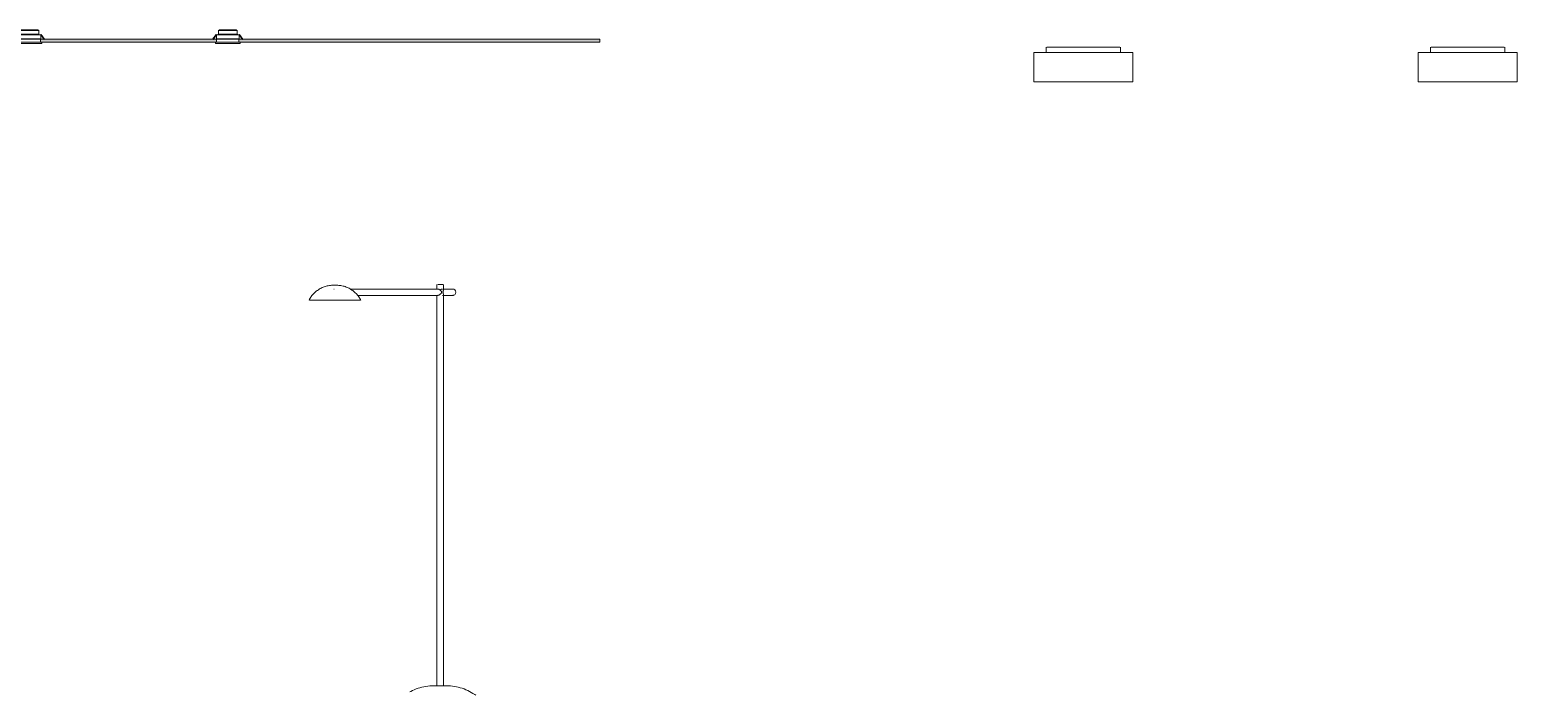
# Model space of a CAD drawing. Header units: centimetres. Extents: x -1760 to -339, y 9 to 672.
# Drawn here: x -939 to -339, y 9 to 277 of the extents above; entities that cross this region are included whole.
import ezdxf

# ---------------------------------------------------------------- set-up
doc = ezdxf.new("R2010")
doc.units = ezdxf.units.CM
for name, color, linetype, lineweight in [('A-CLNG', 7, 'Continuous', 15), ('A-CLNG-PATT', 7, 'Continuous', 15), ('E-LITE-EQPM', 7, 'Continuous', 9)]:
    doc.layers.add(name, color=color, linetype=linetype, lineweight=lineweight)

# ---------------------------------------------------------------- blocks, each defined once
blk = doc.blocks.new('ClearAccent-RS060B-3D - 1xLED5-36-_830-V6-1-1')
at = {"layer": 'E-LITE-EQPM', "lineweight": 5}
for p, q in [((-863.72, 273.32), (-863.64, 273.25)), ((-854.64, 273.25), (-854.57, 273.32))]:
    blk.add_line(p, q, dxfattribs=at)
blk = doc.blocks.new('ClearAccent-RS060B-3D - 1xLED5-36-_830-V7-1-1')
at = {"layer": 'E-LITE-EQPM', "lineweight": 5}
for p, q in [((-862.54, 277), (-862.89, 276.64)), ((-862.89, 276.64), (-862.89, 275.24)), ((-855.39, 276.64), (-862.89, 276.64)), ((-862.54, 277), (-855.75, 277)), ((-855.39, 276.64), (-855.75, 277)), ((-855.39, 275.24), (-855.39, 276.64)), ((-863.88, 275.11), (-865.26, 273.15)), ((-865.26, 273.15), (-865.09, 273.03)), ((-865.09, 273.03), (-863.72, 275)), ((-864.14, 272), (-864.14, 271.5)), ((-864.14, 272), (-854.14, 272)), ((-854.14, 271.5), (-864.14, 271.5)), ((-863.72, 275), (-863.88, 275.11)), ((-863.72, 275), (-863.72, 273.32)), ((-863.72, 275), (-854.57, 275)), ((-863.72, 273.32), (-863.64, 273.25)), ((-863.72, 273.32), (-854.57, 273.32)), ((-863.64, 273.25), (-863.64, 272)), ((-863.64, 273.25), (-854.64, 273.25)), ((-862.89, 275.24), (-863.14, 275)), ((-862.89, 275.24), (-855.39, 275.24)), ((-855.39, 275.24), (-862.89, 275.24)), ((-862.44, 275.24), (-862.44, 275)), ((-855.85, 275), (-855.85, 275.24)), ((-855.15, 275), (-855.39, 275.24)), ((-854.64, 273.25), (-854.57, 273.32)), ((-854.64, 272), (-854.64, 273.25)), ((-854.41, 275.11), (-854.57, 275)), ((-854.57, 275), (-853.2, 273.03)), ((-854.57, 273.32), (-854.57, 275)), ((-853.03, 273.15), (-854.41, 275.11)), ((-854.14, 271.5), (-854.14, 272)), ((-853.2, 273.03), (-853.03, 273.15))]:
    blk.add_line(p, q, dxfattribs=at)
blk = doc.blocks.new('Stehleuchte Verlängerungsarm - 1521lm _ 2700K _ 1600x600mm-1640303-1-1')
at = {"layer": 'E-LITE-EQPM', "lineweight": 5}
for p, q in [((-774.81, 174.35), (-774.81, 172.39)), ((-773.94, 174.35), (-774.43, 174.35)), ((-774.43, 174.35), (-772.58, 174.35)), ((-773.12, 174.35), (-773.93, 174.35)), ((-772.58, 174.35), (-772.38, 174.35)), ((-772.2, 172.03), (-772.2, 174.35)), ((-808.57, 168), (-826.24, 168)), ((-816.22, 172.39), (-816.42, 172.4)), ((-774.44, 172.44), (-809.7, 172.44)), ((-805.65, 168), (-808.57, 168)), ((-806.85, 169.9), (-774.44, 169.9)), ((-774.81, 169.96), (-774.81, 12.48)), ((-768.13, 172.44), (-772.6, 172.44)), ((-772.6, 169.9), (-768.13, 169.9)), ((-772.2, 12.48), (-772.2, 170.32))]:
    blk.add_line(p, q, dxfattribs=at)
at = {"layer": 'E-LITE-EQPM', "lineweight": 5, "flags": 128}
for points in [[(-826.37, 168), (-826.16, 168.39), (-825.94, 168.76), (-825.7, 169.13), (-825.45, 169.49), (-825.19, 169.83), (-824.91, 170.17), (-824.62, 170.5), (-824.32, 170.81), (-824, 171.11), (-823.67, 171.4), (-823.33, 171.67), (-822.98, 171.93), (-822.62, 172.18), (-822.25, 172.41), (-821.88, 172.63), (-821.49, 172.83), (-821.09, 173.02), (-820.69, 173.19), (-820.28, 173.34), (-819.87, 173.48), (-819.45, 173.6), (-819.03, 173.71), (-818.6, 173.79), (-818.17, 173.86), (-817.73, 173.92), (-817.3, 173.95), (-816.86, 173.97), (-816.64, 173.97)], [(-815.45, 173.97), (-815.47, 173.97), (-815.49, 173.97), (-815.51, 173.97), (-815.54, 173.97), (-815.56, 173.97), (-815.58, 173.97), (-815.61, 173.97), (-815.63, 173.97), (-815.66, 173.97), (-815.68, 173.97), (-815.71, 173.97), (-815.73, 173.97), (-815.76, 173.97), (-815.79, 173.97), (-815.81, 173.97), (-815.84, 173.97), (-815.87, 173.97), (-815.9, 173.97), (-815.93, 173.97), (-815.95, 173.97), (-815.98, 173.97), (-816.01, 173.97), (-816.04, 173.97), (-816.06, 173.97), (-816.09, 173.97), (-816.12, 173.97), (-816.14, 173.97), (-816.17, 173.97), (-816.2, 173.97), (-816.22, 173.97), (-816.25, 173.97), (-816.27, 173.97), (-816.3, 173.97), (-816.32, 173.97), (-816.34, 173.97), (-816.36, 173.97), (-816.39, 173.97), (-816.41, 173.97), (-816.43, 173.97), (-816.45, 173.97), (-816.47, 173.97), (-816.48, 173.97), (-816.5, 173.97), (-816.52, 173.97), (-816.53, 173.97), (-816.55, 173.97), (-816.56, 173.97), (-816.57, 173.97), (-816.58, 173.97), (-816.59, 173.97), (-816.6, 173.97), (-816.61, 173.97), (-816.62, 173.97), (-816.62, 173.97), (-816.63, 173.97), (-816.63, 173.97), (-816.63, 173.97), (-816.64, 173.97), (-816.64, 173.97)], [(-816.64, 173.97), (-816.64, 173.97), (-816.63, 173.97), (-816.63, 173.97), (-816.63, 173.97), (-816.62, 173.97), (-816.62, 173.97), (-816.61, 173.97), (-816.6, 173.97), (-816.59, 173.97), (-816.58, 173.97), (-816.57, 173.97), (-816.56, 173.97), (-816.54, 173.97), (-816.53, 173.97), (-816.52, 173.97), (-816.5, 173.97), (-816.48, 173.97), (-816.46, 173.97), (-816.45, 173.97), (-816.43, 173.97)], [(-816.43, 173.97), (-816.41, 173.97), (-816.39, 173.97), (-816.37, 173.97), (-816.35, 173.97), (-816.33, 173.97), (-816.3, 173.97), (-816.28, 173.97), (-816.25, 173.97), (-816.23, 173.97), (-816.2, 173.97), (-816.18, 173.97), (-816.15, 173.97), (-816.12, 173.97), (-816.1, 173.97), (-816.07, 173.97), (-816.04, 173.97), (-816.02, 173.97), (-815.99, 173.97), (-815.96, 173.97), (-815.93, 173.97), (-815.9, 173.97), (-815.88, 173.97), (-815.85, 173.97), (-815.82, 173.97), (-815.79, 173.97), (-815.77, 173.97), (-815.74, 173.97), (-815.71, 173.97), (-815.69, 173.97), (-815.66, 173.97), (-815.64, 173.97), (-815.61, 173.97), (-815.59, 173.97), (-815.57, 173.97), (-815.54, 173.97), (-815.52, 173.97), (-815.5, 173.97), (-815.48, 173.97), (-815.46, 173.97), (-815.44, 173.97), (-815.42, 173.97), (-815.4, 173.97), (-815.38, 173.97), (-815.37, 173.97), (-815.35, 173.97), (-815.34, 173.97), (-815.33, 173.97), (-815.31, 173.97), (-815.3, 173.97), (-815.29, 173.97), (-815.28, 173.97), (-815.28, 173.97), (-815.27, 173.97), (-815.26, 173.97), (-815.26, 173.97), (-815.25, 173.97), (-815.25, 173.97), (-815.25, 173.97), (-815.25, 173.97)], [(-815.25, 173.97), (-815.25, 173.97), (-815.25, 173.97), (-815.25, 173.97), (-815.26, 173.97), (-815.26, 173.97), (-815.27, 173.97), (-815.28, 173.97), (-815.28, 173.97), (-815.29, 173.97), (-815.3, 173.97), (-815.32, 173.97), (-815.33, 173.97), (-815.34, 173.97), (-815.36, 173.97), (-815.37, 173.97), (-815.39, 173.97), (-815.4, 173.97), (-815.42, 173.97), (-815.44, 173.97), (-815.45, 173.97)], [(-815.25, 173.97), (-814.81, 173.96), (-814.38, 173.94), (-813.94, 173.89), (-813.51, 173.83), (-813.08, 173.75), (-812.65, 173.66), (-812.23, 173.55), (-811.82, 173.42), (-811.4, 173.27), (-811, 173.11), (-810.6, 172.93), (-810.21, 172.74), (-809.83, 172.53), (-809.45, 172.3), (-809.09, 172.06), (-808.73, 171.81), (-808.39, 171.54), (-808.05, 171.26), (-807.73, 170.97), (-807.42, 170.66), (-807.12, 170.34), (-806.84, 170.01), (-806.57, 169.67), (-806.31, 169.32), (-806.07, 168.95), (-805.84, 168.58), (-805.62, 168.2), (-805.52, 168)], [(-785.68, 10.05), (-785.38, 10.21), (-784.65, 10.57), (-783.92, 10.9), (-783.17, 11.2), (-782.41, 11.47), (-781.63, 11.71), (-780.85, 11.92), (-780.07, 12.09), (-779.27, 12.24), (-778.47, 12.35), (-777.67, 12.43), (-776.87, 12.48), (-776.06, 12.5), (-776.05, 12.5)], [(-775.3, 12.5), (-775.37, 12.5), (-775.44, 12.5), (-775.5, 12.5), (-775.56, 12.5), (-775.62, 12.5), (-775.68, 12.5), (-775.73, 12.5), (-775.77, 12.5), (-775.82, 12.5), (-775.86, 12.5), (-775.9, 12.5), (-775.93, 12.5), (-775.96, 12.5), (-775.98, 12.5), (-776, 12.5), (-776.02, 12.5), (-776.03, 12.5), (-776.04, 12.5), (-776.04, 12.5), (-776.05, 12.5)], [(-776.05, 12.5), (-776.04, 12.5), (-776.04, 12.5), (-776.03, 12.5), (-776.01, 12.5), (-775.99, 12.5), (-775.97, 12.5), (-775.95, 12.5), (-775.92, 12.5), (-775.88, 12.5), (-775.84, 12.5), (-775.8, 12.5), (-775.76, 12.5), (-775.71, 12.5), (-775.66, 12.5), (-775.6, 12.5), (-775.54, 12.5), (-775.48, 12.5), (-775.41, 12.5), (-775.35, 12.5), (-775.27, 12.5), (-775.2, 12.5), (-775.12, 12.5), (-775.04, 12.5), (-774.96, 12.5), (-774.88, 12.5), (-774.79, 12.5), (-774.7, 12.5), (-774.61, 12.5), (-774.52, 12.5), (-774.43, 12.5), (-774.33, 12.5), (-774.23, 12.5), (-774.14, 12.5), (-774.04, 12.5), (-773.94, 12.5), (-773.84, 12.5), (-773.74, 12.5), (-773.63, 12.5), (-773.53, 12.5), (-773.43, 12.5), (-773.33, 12.5), (-773.23, 12.5), (-773.13, 12.5), (-773.03, 12.5), (-772.93, 12.5), (-772.83, 12.5), (-772.73, 12.5), (-772.64, 12.5), (-772.54, 12.5), (-772.45, 12.5), (-772.36, 12.5), (-772.27, 12.5), (-772.18, 12.5), (-772.09, 12.5), (-772.01, 12.5), (-771.93, 12.5), (-771.85, 12.5), (-771.78, 12.5), (-771.71, 12.5)], [(-770.97, 12.5), (-770.97, 12.5), (-770.97, 12.5), (-770.98, 12.5), (-771, 12.5), (-771.02, 12.5), (-771.04, 12.5), (-771.06, 12.5), (-771.09, 12.5), (-771.13, 12.5), (-771.17, 12.5), (-771.21, 12.5), (-771.25, 12.5), (-771.3, 12.5), (-771.35, 12.5), (-771.41, 12.5), (-771.47, 12.5), (-771.53, 12.5), (-771.6, 12.5), (-771.66, 12.5), (-771.74, 12.5), (-771.81, 12.5), (-771.89, 12.5), (-771.97, 12.5), (-772.05, 12.5), (-772.13, 12.5), (-772.22, 12.5), (-772.31, 12.5), (-772.4, 12.5), (-772.49, 12.5), (-772.58, 12.5), (-772.68, 12.5), (-772.78, 12.5), (-772.87, 12.5), (-772.97, 12.5), (-773.07, 12.5), (-773.17, 12.5), (-773.27, 12.5), (-773.38, 12.5), (-773.48, 12.5), (-773.58, 12.5), (-773.68, 12.5), (-773.78, 12.5), (-773.88, 12.5), (-773.98, 12.5), (-774.08, 12.5), (-774.18, 12.5), (-774.28, 12.5), (-774.37, 12.5), (-774.47, 12.5), (-774.56, 12.5), (-774.65, 12.5), (-774.74, 12.5), (-774.83, 12.5), (-774.92, 12.5), (-775, 12.5), (-775.08, 12.5), (-775.16, 12.5), (-775.23, 12.5), (-775.3, 12.5)], [(-771.71, 12.5), (-771.64, 12.5), (-771.57, 12.5), (-771.51, 12.5), (-771.45, 12.5), (-771.39, 12.5), (-771.33, 12.5), (-771.28, 12.5), (-771.24, 12.5), (-771.19, 12.5), (-771.15, 12.5), (-771.12, 12.5), (-771.08, 12.5), (-771.05, 12.5), (-771.03, 12.5), (-771.01, 12.5), (-770.99, 12.5), (-770.98, 12.5), (-770.97, 12.5), (-770.97, 12.5), (-770.97, 12.5)], [(-770.97, 12.5), (-770.16, 12.48), (-769.35, 12.43), (-768.55, 12.35), (-767.75, 12.24), (-766.96, 12.09), (-766.17, 11.92), (-765.39, 11.71), (-764.62, 11.47), (-763.86, 11.2), (-763.11, 10.9), (-762.37, 10.57), (-761.65, 10.22), (-760.94, 9.83), (-760.25, 9.41), (-759.57, 8.97), (-759.14, 8.67)]]:
    blk.add_lwpolyline(points, dxfattribs=at)
at = {"layer": 'E-LITE-EQPM', "lineweight": 5}
for start_param, end_param in [(4.712389, 6.49927), (2.925508, 4.712389)]:
    blk.add_ellipse((-768.13, 171.17), major_axis=(0, 1.27), ratio=0.707107, start_param=start_param, end_param=end_param, dxfattribs=at)
for points, knots in [([(-774.54, 172.43), (-774.52, 172.44), (-774.46, 172.44), (-774.37, 172.44), (-774.24, 172.42), (-774.1, 172.38), (-773.96, 172.31), (-773.87, 172.27), (-773.79, 172.23), (-773.72, 172.19), (-773.6, 172.1), (-773.43, 171.97), (-773.27, 171.84), (-773.17, 171.73), (-773.12, 171.67), (-773.08, 171.62), (-773.05, 171.57), (-773, 171.5), (-772.94, 171.37), (-772.9, 171.26), (-772.87, 171.17)], [0.4722222, 0.4722222, 0.4722222, 0.4722222, 0.5, 0.5277778, 0.5555556, 0.6111111, 0.6388889, 0.6666667, 0.6805556, 0.6944444, 0.7222222, 0.7777778, 0.8333333, 0.8611111, 0.875, 0.8888889, 0.9027778, 0.9166667, 0.9444444, 1, 1, 1, 1]), ([(-772.87, 171.17), (-772.9, 171.09), (-772.94, 170.98), (-773, 170.85), (-773.05, 170.78), (-773.08, 170.73), (-773.12, 170.68), (-773.17, 170.62), (-773.27, 170.51), (-773.43, 170.38), (-773.6, 170.25), (-773.72, 170.16), (-773.79, 170.12), (-773.85, 170.09), (-773.9, 170.06), (-773.97, 170.03), (-774.1, 169.97), (-774.24, 169.93), (-774.37, 169.91), (-774.46, 169.91), (-774.52, 169.91), (-774.54, 169.92)], [0, 0, 0, 0, 0.0555556, 0.0833333, 0.0972222, 0.1111111, 0.125, 0.1388889, 0.1666667, 0.2222222, 0.2777778, 0.3055556, 0.3194444, 0.3333333, 0.3472222, 0.3611111, 0.3888889, 0.4444444, 0.4722222, 0.5, 0.5277778, 0.5277778, 0.5277778, 0.5277778]), ([(-772.88, 172.4), (-772.89, 172.39), (-772.94, 172.37), (-773.03, 172.34), (-773.13, 172.29), (-773.2, 172.26), (-773.25, 172.23), (-773.31, 172.2), (-773.37, 172.16), (-773.41, 172.13), (-773.44, 172.11)], [0.5713592, 0.5713592, 0.5713592, 0.5713592, 0.5833333, 0.6111111, 0.6388889, 0.6527778, 0.6666667, 0.6805556, 0.6944444, 0.7153512, 0.7153512, 0.7153512, 0.7153512]), ([(-772.36, 171.17), (-772.35, 171.26), (-772.33, 171.37), (-772.3, 171.5), (-772.28, 171.57), (-772.27, 171.62), (-772.26, 171.67), (-772.24, 171.73), (-772.22, 171.84), (-772.2, 171.97), (-772.2, 172.1), (-772.22, 172.19), (-772.23, 172.23), (-772.25, 172.26), (-772.26, 172.29), (-772.29, 172.32), (-772.32, 172.35), (-772.34, 172.37), (-772.35, 172.38)], [0, 0, 0, 0, 0.0555556, 0.0833333, 0.0972222, 0.1111111, 0.125, 0.1388889, 0.1666667, 0.2222222, 0.2777778, 0.3055556, 0.3194444, 0.3333333, 0.3472222, 0.3611111, 0.3888889, 0.4020958, 0.4020958, 0.4020958, 0.4020958]), ([(-772.2, 170.32), (-772.2, 170.34), (-772.2, 170.41), (-772.22, 170.51), (-772.24, 170.62), (-772.26, 170.68), (-772.27, 170.73), (-772.28, 170.78), (-772.3, 170.85), (-772.33, 170.98), (-772.35, 171.09), (-772.36, 171.17)], [0.7577495, 0.7577495, 0.7577495, 0.7577495, 0.7777778, 0.8333333, 0.8611111, 0.875, 0.8888889, 0.9027778, 0.9166667, 0.9444444, 1, 1, 1, 1])]:
    blk.add_open_spline(points, degree=3, knots=knots, dxfattribs=at)
blk = doc.blocks.new('Deckenleuchte rund mit Ring Aufbau - 40-1643942-1-1')
at = {"layer": 'E-LITE-EQPM', "lineweight": 5}
for p, q in [((-374.14, 270), (-374.14, 267.81)), ((-373.87, 270), (-344.42, 270)), ((-344.14, 267.81), (-344.14, 270)), ((-379.14, 267.81), (-379.14, 256.03)), ((-379.14, 267.81), (-339.14, 267.81)), ((-339.14, 256.03), (-339.14, 267.81)), ((-379.14, 256.03), (-339.14, 256.03))]:
    blk.add_line(p, q, dxfattribs=at)
blk = doc.blocks.new('Deckenleuchte rund mit Ring Aufbau - 40 ФОТО-1750059-1-1')
at = {"layer": 'E-LITE-EQPM', "lineweight": 5}
for p, q in [((-529.14, 270), (-529.14, 267.81)), ((-528.87, 270), (-499.42, 270)), ((-499.14, 267.81), (-499.14, 270)), ((-534.14, 267.81), (-534.14, 256.03)), ((-534.14, 267.81), (-494.14, 267.81)), ((-494.14, 256.03), (-494.14, 267.81)), ((-534.14, 256.03), (-494.14, 256.03))]:
    blk.add_line(p, q, dxfattribs=at)

msp = doc.modelspace()

# ---------------------------------------------------------------- hatches: boundary and pattern name
at = {"layer": 'A-CLNG-PATT', "true_color": 0xffff80}
h = msp.add_hatch(color=51, dxfattribs=at)
h.paths.add_polyline_path([(-1063.4, 272), (-1023.64, 272), (-1023.64, 273.25), (-1024.94, 273.25), (-1025.09, 273.03), (-1025.26, 273.15), (-1025.26, 273.25), (-1093.1, 273.25), (-1093.03, 273.15), (-1093.2, 273.03), (-1093.35, 273.25), (-1094.64, 273.25), (-1094.64, 272), (-1079.05, 272)])
h.paths.add_polyline_path([(-709.14, 272), (-709.14, 273.25), (-853.1, 273.25), (-853.03, 273.15), (-853.2, 273.03), (-853.35, 273.25), (-854.64, 273.25), (-854.64, 272), (-734.81, 272)])
h.paths.add_polyline_path([(-1337.23, 272), (-1263.64, 272), (-1263.64, 273.25), (-1264.94, 273.25), (-1265.09, 273.03), (-1265.26, 273.15), (-1265.26, 273.25), (-1339.14, 273.25), (-1339.14, 272)])
h.paths.add_polyline_path([(-1254.64, 272), (-1183.64, 272), (-1183.64, 273.25), (-1184.94, 273.25), (-1185.09, 273.03), (-1185.26, 273.15), (-1185.26, 273.25), (-1253.1, 273.25), (-1253.03, 273.15), (-1253.2, 273.03), (-1253.35, 273.25), (-1254.64, 273.25), (-1254.64, 272.02)])
h.paths.add_polyline_path([(-863.65, 272), (-863.64, 272), (-863.65, 273.25), (-864.94, 273.25), (-865.09, 273.03), (-865.26, 273.15), (-865.26, 273.25), (-933.1, 273.25), (-933.03, 273.15), (-933.2, 273.03), (-933.35, 273.25), (-934.64, 273.25), (-934.64, 272), (-863.8, 272)])
h.paths.add_polyline_path([(-1174.64, 272), (-1103.64, 272), (-1103.64, 273.25), (-1104.94, 273.25), (-1105.09, 273.03), (-1105.26, 273.15), (-1105.26, 273.25), (-1173.1, 273.25), (-1173.03, 273.15), (-1173.2, 273.03), (-1173.35, 273.25), (-1174.64, 273.25), (-1174.64, 272.02)])
h.paths.add_polyline_path([(-943.65, 272), (-943.64, 272), (-943.65, 273.25), (-944.94, 273.25), (-945.09, 273.03), (-945.26, 273.15), (-945.26, 273.25), (-1013.1, 273.25), (-1013.03, 273.15), (-1013.2, 273.03), (-1013.35, 273.25), (-1014.64, 273.25), (-1014.64, 272), (-943.8, 272)])

# ---------------------------------------------------------------- linework, layer by layer
at = {"layer": 'A-CLNG', "lineweight": 5}
for p, q in [((-933.35, 273.25), (-934.64, 273.25)), ((-934.14, 272), (-864.14, 272)), ((-865.18, 273.25), (-933.1, 273.25)), ((-863.64, 273.25), (-864.94, 273.25)), ((-853.35, 273.25), (-854.64, 273.25)), ((-854.12, 272), (-709.14, 272)), ((-709.14, 273.25), (-853.1, 273.25)), ((-709.14, 272), (-709.14, 273.25))]:
    msp.add_line(p, q, dxfattribs=at)

# ---------------------------------------------------------------- block references
at = {"layer": 'E-LITE-EQPM', "lineweight": 5}
for name, p in [('ClearAccent-RS060B-3D - 1xLED5-36-_830-V7-1-1', (-80, 0)), ('ClearAccent-RS060B-3D - 1xLED5-36-_830-V7-1-1', (0, 0)), ('ClearAccent-RS060B-3D - 1xLED5-36-_830-V6-1-1', (-80, 0)), ('ClearAccent-RS060B-3D - 1xLED5-36-_830-V6-1-1', (0, 0)), ('ClearAccent-RS060B-3D - 1xLED5-36-_830-V6-1-1', (0, 0)), ('ClearAccent-RS060B-3D - 1xLED5-36-_830-V6-1-1', (0, 0)), ('ClearAccent-RS060B-3D - 1xLED5-36-_830-V6-1-1', (0, 0)), ('Deckenleuchte rund mit Ring Aufbau - 40 ФОТО-1750059-1-1', (0, 0)), ('Deckenleuchte rund mit Ring Aufbau - 40-1643942-1-1', (0, 0)), ('Stehleuchte Verlängerungsarm - 1521lm _ 2700K _ 1600x600mm-1640303-1-1', (0, 0))]:
    msp.add_blockref(name, p, dxfattribs=at)

doc.saveas('drawing.dxf')
